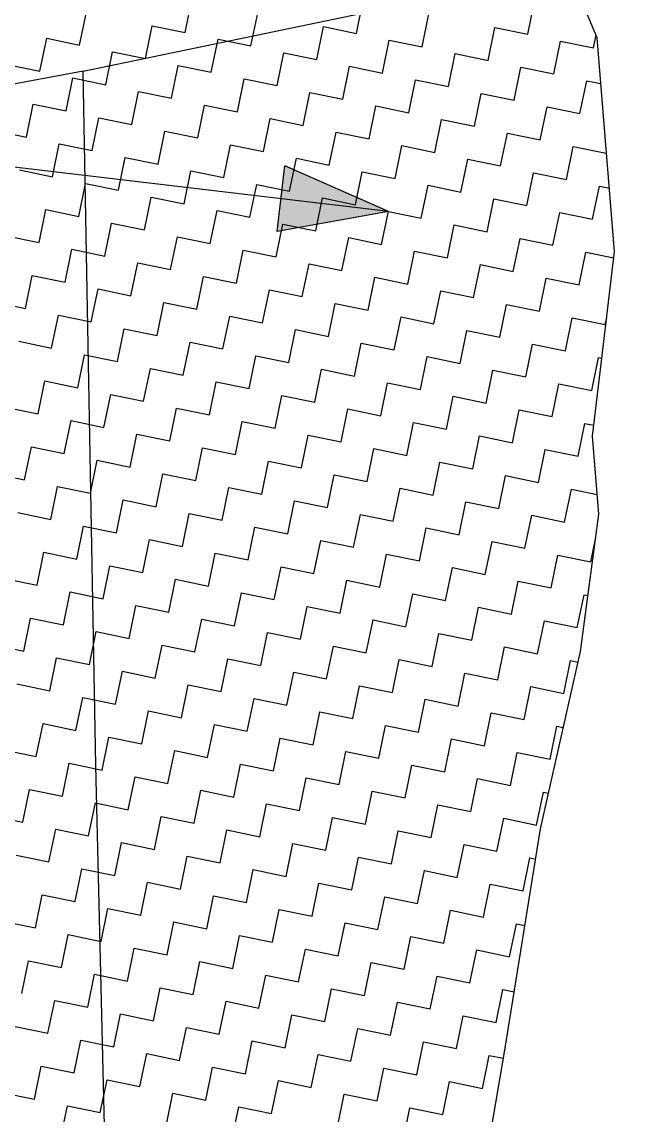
# Model space of a CAD drawing. Header units: metres. Extents: x 288063 to 291905, y 2022918 to 2025523.
# Drawn here: x 288922.6 to 288966, y 2023559.9 to 2023636.6 of the extents above; entities that cross this region are included whole.
import ezdxf

# ---------------------------------------------------------------- set-up
doc = ezdxf.new("R2010")
doc.units = ezdxf.units.M
doc.header["$MEASUREMENT"] = 0
doc.layers.add('POLY_HATCH', color=12, linetype='Continuous')
doc.layers.add('POLY_PARCEL', color=6, linetype='Continuous')

msp = doc.modelspace()

# ---------------------------------------------------------------- hatches: boundary and pattern name
h = msp.add_hatch(color=256)
h.paths.add_polyline_path([(288940.738, 2023624.158), (288940.465, 2023621.852), (288948.276, 2023623.266)])
h.paths.add_polyline_path([(288948.276, 2023623.266), (288941.011, 2023626.464), (288940.738, 2023624.158)])

# ---------------------------------------------------------------- linework, layer by layer
for points in [[(288948.276, 2023623.266), (288902.864, 2023628.642)], [(288940.465, 2023621.852), (288941.011, 2023626.464)], [(288948.276, 2023623.266), (288941.011, 2023626.464)], [(288948.276, 2023623.266), (288940.465, 2023621.852)]]:
    msp.add_lwpolyline(points)
at = {"layer": 'POLY_HATCH'}
for p, q in [((288962.928, 2023635.448), (288958.834, 2023645.049)), ((288964.129, 2023620.449), (288962.928, 2023635.448)), ((288963.225, 2023612.774), (288964.129, 2023620.449)), ((288962.594, 2023607.513), (288963.225, 2023612.774)), ((288963.04, 2023602.031), (288962.594, 2023607.513)), ((288961.738, 2023592.417), (288963.04, 2023602.031)), ((288958.954, 2023579.962), (288961.738, 2023592.417)), ((288956.412, 2023564.314), (288958.954, 2023579.962)), ((288952.336, 2023540.09), (288956.412, 2023564.314))]:
    msp.add_line(p, q, dxfattribs=at)
at = {"layer": 'POLY_HATCH', "linetype": 'Continuous'}
for p, q in [((288934.018, 2023635.817), (288934.492, 2023638.125)), ((288946.032, 2023635.754), (288946.506, 2023638.062)), ((288958.045, 2023635.69), (288958.52, 2023637.998)), ((288926.62, 2023634.933), (288927.094, 2023637.241)), ((288938.634, 2023634.869), (288939.108, 2023637.177)), ((288950.647, 2023634.805), (288951.122, 2023637.113)), ((288931.236, 2023633.984), (288931.71, 2023636.292)), ((288931.71, 2023636.292), (288934.018, 2023635.817)), ((288943.249, 2023633.92), (288943.724, 2023636.228)), ((288943.724, 2023636.228), (288946.032, 2023635.754)), ((288955.263, 2023633.856), (288955.738, 2023636.164)), ((288955.738, 2023636.164), (288958.045, 2023635.69)), ((288923.838, 2023633.099), (288924.312, 2023635.407)), ((288924.312, 2023635.407), (288926.62, 2023634.933)), ((288935.851, 2023633.035), (288936.326, 2023635.343)), ((288936.326, 2023635.343), (288938.634, 2023634.869)), ((288947.865, 2023632.971), (288948.34, 2023635.279)), ((288948.34, 2023635.279), (288950.647, 2023634.805)), ((288962.661, 2023634.741), (288962.846, 2023635.641)), ((288959.879, 2023632.908), (288960.353, 2023635.216)), ((288960.353, 2023635.216), (288962.661, 2023634.741)), ((288928.453, 2023632.15), (288928.928, 2023634.458)), ((288928.928, 2023634.458), (288931.236, 2023633.984)), ((288940.467, 2023632.087), (288940.942, 2023634.394)), ((288940.942, 2023634.394), (288943.249, 2023633.92)), ((288952.481, 2023632.023), (288952.955, 2023634.331)), ((288952.955, 2023634.331), (288955.263, 2023633.856)), ((288921.53, 2023633.573), (288923.838, 2023633.099)), ((288933.069, 2023631.202), (288933.543, 2023633.51)), ((288933.543, 2023633.51), (288935.851, 2023633.035)), ((288945.083, 2023631.138), (288945.557, 2023633.446)), ((288945.557, 2023633.446), (288947.865, 2023632.971)), ((288957.097, 2023631.074), (288957.571, 2023633.382)), ((288957.571, 2023633.382), (288959.879, 2023632.908)), ((288925.671, 2023630.317), (288926.145, 2023632.625)), ((288926.145, 2023632.625), (288928.453, 2023632.15)), ((288937.685, 2023630.253), (288938.159, 2023632.561)), ((288938.159, 2023632.561), (288940.467, 2023632.087)), ((288949.699, 2023630.189), (288950.173, 2023632.497)), ((288950.173, 2023632.497), (288952.481, 2023632.023)), ((288961.713, 2023630.125), (288962.187, 2023632.433)), ((288962.187, 2023632.433), (288963.186, 2023632.228)), ((288930.287, 2023629.368), (288930.761, 2023631.676)), ((288930.761, 2023631.676), (288933.069, 2023631.202)), ((288942.301, 2023629.304), (288942.775, 2023631.612)), ((288942.775, 2023631.612), (288945.083, 2023631.138)), ((288954.315, 2023629.241), (288954.789, 2023631.548)), ((288954.789, 2023631.548), (288957.097, 2023631.074)), ((288922.889, 2023628.483), (288923.363, 2023630.791)), ((288923.363, 2023630.791), (288925.671, 2023630.317)), ((288934.903, 2023628.419), (288935.377, 2023630.727)), ((288935.377, 2023630.727), (288937.685, 2023630.253)), ((288946.917, 2023628.356), (288947.391, 2023630.664)), ((288947.391, 2023630.664), (288949.699, 2023630.189)), ((288958.93, 2023628.292), (288959.405, 2023630.6)), ((288959.405, 2023630.6), (288961.713, 2023630.125)), ((288927.505, 2023627.535), (288927.979, 2023629.842)), ((288927.979, 2023629.842), (288930.287, 2023629.368)), ((288939.519, 2023627.471), (288939.993, 2023629.779)), ((288939.993, 2023629.779), (288942.301, 2023629.304)), ((288951.532, 2023627.407), (288952.007, 2023629.715)), ((288952.007, 2023629.715), (288954.315, 2023629.241)), ((288920.581, 2023628.958), (288922.889, 2023628.483)), ((288932.12, 2023626.586), (288932.595, 2023628.894)), ((288932.595, 2023628.894), (288934.903, 2023628.419)), ((288944.134, 2023626.522), (288944.609, 2023628.83)), ((288944.609, 2023628.83), (288946.917, 2023628.356)), ((288956.148, 2023626.458), (288956.622, 2023628.766)), ((288956.622, 2023628.766), (288958.93, 2023628.292)), ((288924.722, 2023625.701), (288925.197, 2023628.009)), ((288925.197, 2023628.009), (288927.505, 2023627.535)), ((288936.736, 2023625.637), (288937.211, 2023627.945)), ((288937.211, 2023627.945), (288939.519, 2023627.471)), ((288948.75, 2023625.573), (288949.224, 2023627.881)), ((288949.224, 2023627.881), (288951.532, 2023627.407)), ((288960.764, 2023625.51), (288961.238, 2023627.818)), ((288961.238, 2023627.818), (288963.546, 2023627.343)), ((288929.338, 2023624.752), (288929.813, 2023627.06)), ((288929.813, 2023627.06), (288932.12, 2023626.586)), ((288941.352, 2023624.689), (288941.826, 2023626.996)), ((288941.826, 2023626.996), (288944.134, 2023626.522)), ((288953.366, 2023624.625), (288953.84, 2023626.933)), ((288953.84, 2023626.933), (288956.148, 2023626.458)), ((288963.546, 2023627.343), (288963.568, 2023627.451)), ((288922.415, 2023626.175), (288924.722, 2023625.701)), ((288933.954, 2023623.804), (288934.428, 2023626.112)), ((288934.428, 2023626.112), (288936.736, 2023625.637)), ((288945.968, 2023623.74), (288946.442, 2023626.048)), ((288946.442, 2023626.048), (288948.75, 2023625.573)), ((288957.982, 2023623.676), (288958.456, 2023625.984)), ((288958.456, 2023625.984), (288960.764, 2023625.51)), ((288926.556, 2023622.919), (288927.03, 2023625.227)), ((288927.03, 2023625.227), (288929.338, 2023624.752)), ((288938.57, 2023622.855), (288939.044, 2023625.163)), ((288939.044, 2023625.163), (288941.352, 2023624.689)), ((288950.584, 2023622.791), (288951.058, 2023625.099)), ((288951.058, 2023625.099), (288953.366, 2023624.625)), ((288962.597, 2023622.727), (288963.072, 2023625.035)), ((288963.072, 2023625.035), (288963.773, 2023624.891)), ((288931.172, 2023621.97), (288931.646, 2023624.278)), ((288931.646, 2023624.278), (288933.954, 2023623.804)), ((288943.186, 2023621.906), (288943.66, 2023624.214)), ((288943.66, 2023624.214), (288945.968, 2023623.74)), ((288955.199, 2023621.843), (288955.674, 2023624.15)), ((288955.674, 2023624.15), (288957.982, 2023623.676)), ((288923.774, 2023621.085), (288924.248, 2023623.393)), ((288924.248, 2023623.393), (288926.556, 2023622.919)), ((288935.788, 2023621.021), (288936.262, 2023623.329)), ((288936.262, 2023623.329), (288938.57, 2023622.855)), ((288947.801, 2023620.958), (288948.276, 2023623.266)), ((288948.276, 2023623.266), (288950.584, 2023622.791)), ((288959.815, 2023620.894), (288960.29, 2023623.202)), ((288960.29, 2023623.202), (288962.597, 2023622.727)), ((288928.39, 2023620.137), (288928.864, 2023622.444)), ((288928.864, 2023622.444), (288931.172, 2023621.97)), ((288940.403, 2023620.073), (288940.878, 2023622.381)), ((288940.878, 2023622.381), (288943.186, 2023621.906)), ((288952.417, 2023620.009), (288952.892, 2023622.317)), ((288952.892, 2023622.317), (288955.199, 2023621.843)), ((288921.466, 2023621.56), (288923.774, 2023621.085)), ((288933.005, 2023619.188), (288933.48, 2023621.496)), ((288933.48, 2023621.496), (288935.788, 2023621.021)), ((288945.019, 2023619.124), (288945.494, 2023621.432)), ((288945.494, 2023621.432), (288947.801, 2023620.958)), ((288957.033, 2023619.06), (288957.507, 2023621.368)), ((288957.507, 2023621.368), (288959.815, 2023620.894)), ((288925.607, 2023618.303), (288926.082, 2023620.611)), ((288926.082, 2023620.611), (288928.39, 2023620.137)), ((288937.621, 2023618.239), (288938.095, 2023620.547)), ((288938.095, 2023620.547), (288940.403, 2023620.073)), ((288949.635, 2023618.175), (288950.109, 2023620.483)), ((288950.109, 2023620.483), (288952.417, 2023620.009)), ((288961.649, 2023618.112), (288962.123, 2023620.42)), ((288962.123, 2023620.42), (288964.078, 2023620.018)), ((288930.223, 2023617.354), (288930.697, 2023619.662)), ((288930.697, 2023619.662), (288933.005, 2023619.188)), ((288942.237, 2023617.291), (288942.711, 2023619.598)), ((288942.711, 2023619.598), (288945.019, 2023619.124)), ((288954.251, 2023617.227), (288954.725, 2023619.535)), ((288954.725, 2023619.535), (288957.033, 2023619.06)), ((288922.825, 2023616.469), (288923.299, 2023618.777)), ((288923.299, 2023618.777), (288925.607, 2023618.303)), ((288934.839, 2023616.406), (288935.313, 2023618.714)), ((288935.313, 2023618.714), (288937.621, 2023618.239)), ((288946.853, 2023616.342), (288947.327, 2023618.65)), ((288947.327, 2023618.65), (288949.635, 2023618.175)), ((288958.867, 2023616.278), (288959.341, 2023618.586)), ((288959.341, 2023618.586), (288961.649, 2023618.112)), ((288927.441, 2023615.521), (288927.915, 2023617.829)), ((288927.915, 2023617.829), (288930.223, 2023617.354)), ((288939.455, 2023615.457), (288939.929, 2023617.765)), ((288939.929, 2023617.765), (288942.237, 2023617.291)), ((288951.469, 2023615.393), (288951.943, 2023617.701)), ((288951.943, 2023617.701), (288954.251, 2023617.227)), ((288920.517, 2023616.944), (288922.825, 2023616.469)), ((288932.057, 2023614.572), (288932.531, 2023616.88)), ((288932.531, 2023616.88), (288934.839, 2023616.406)), ((288944.07, 2023614.508), (288944.545, 2023616.816)), ((288944.545, 2023616.816), (288946.853, 2023616.342)), ((288956.084, 2023614.445), (288956.559, 2023616.752)), ((288956.559, 2023616.752), (288958.867, 2023616.278)), ((288924.659, 2023613.687), (288925.133, 2023615.995)), ((288925.133, 2023615.995), (288927.441, 2023615.521)), ((288936.672, 2023613.623), (288937.147, 2023615.931)), ((288937.147, 2023615.931), (288939.455, 2023615.457)), ((288948.686, 2023613.56), (288949.161, 2023615.868)), ((288949.161, 2023615.868), (288951.469, 2023615.393)), ((288960.7, 2023613.496), (288961.174, 2023615.804)), ((288961.174, 2023615.804), (288963.482, 2023615.329)), ((288963.482, 2023615.329), (288963.585, 2023615.828)), ((288929.274, 2023612.739), (288929.749, 2023615.046)), ((288929.749, 2023615.046), (288932.057, 2023614.572)), ((288941.288, 2023612.675), (288941.763, 2023614.983)), ((288941.763, 2023614.983), (288944.07, 2023614.508)), ((288953.302, 2023612.611), (288953.776, 2023614.919)), ((288953.776, 2023614.919), (288956.084, 2023614.445)), ((288922.351, 2023614.162), (288924.659, 2023613.687)), ((288933.89, 2023611.79), (288934.365, 2023614.098)), ((288934.365, 2023614.098), (288936.672, 2023613.623)), ((288945.904, 2023611.726), (288946.378, 2023614.034)), ((288946.378, 2023614.034), (288948.686, 2023613.56)), ((288957.918, 2023611.662), (288958.392, 2023613.97)), ((288958.392, 2023613.97), (288960.7, 2023613.496)), ((288926.492, 2023610.905), (288926.967, 2023613.213)), ((288926.967, 2023613.213), (288929.274, 2023612.739)), ((288938.506, 2023610.841), (288938.98, 2023613.149)), ((288938.98, 2023613.149), (288941.288, 2023612.675)), ((288950.52, 2023610.777), (288950.994, 2023613.085)), ((288950.994, 2023613.085), (288953.302, 2023612.611)), ((288931.108, 2023609.956), (288931.582, 2023612.264)), ((288931.582, 2023612.264), (288933.89, 2023611.79)), ((288962.534, 2023610.714), (288963.008, 2023613.021)), ((288963.008, 2023613.021), (288963.249, 2023612.972)), ((288943.122, 2023609.893), (288943.596, 2023612.2)), ((288943.596, 2023612.2), (288945.904, 2023611.726)), ((288955.136, 2023609.829), (288955.61, 2023612.137)), ((288955.61, 2023612.137), (288957.918, 2023611.662)), ((288923.71, 2023609.071), (288924.184, 2023611.379)), ((288924.184, 2023611.379), (288926.492, 2023610.905)), ((288935.724, 2023609.008), (288936.198, 2023611.316)), ((288936.198, 2023611.316), (288938.506, 2023610.841)), ((288947.738, 2023608.944), (288948.212, 2023611.252)), ((288948.212, 2023611.252), (288950.52, 2023610.777)), ((288959.751, 2023608.88), (288960.226, 2023611.188)), ((288960.226, 2023611.188), (288962.534, 2023610.714)), ((288928.326, 2023608.123), (288928.8, 2023610.431)), ((288928.8, 2023610.431), (288931.108, 2023609.956)), ((288940.34, 2023608.059), (288940.814, 2023610.367)), ((288940.814, 2023610.367), (288943.122, 2023609.893)), ((288952.353, 2023607.995), (288952.828, 2023610.303)), ((288952.828, 2023610.303), (288955.136, 2023609.829)), ((288921.402, 2023609.546), (288923.71, 2023609.071)), ((288932.942, 2023607.174), (288933.416, 2023609.482)), ((288933.416, 2023609.482), (288935.724, 2023609.008)), ((288944.955, 2023607.11), (288945.43, 2023609.418)), ((288945.43, 2023609.418), (288947.738, 2023608.944)), ((288956.969, 2023607.046), (288957.444, 2023609.354)), ((288957.444, 2023609.354), (288959.751, 2023608.88)), ((288925.544, 2023606.289), (288926.018, 2023608.597)), ((288926.018, 2023608.597), (288928.326, 2023608.123)), ((288937.557, 2023606.225), (288938.032, 2023608.533)), ((288938.032, 2023608.533), (288940.34, 2023608.059)), ((288949.571, 2023606.162), (288950.045, 2023608.47)), ((288950.045, 2023608.47), (288952.353, 2023607.995)), ((288961.585, 2023606.098), (288962.059, 2023608.406)), ((288962.059, 2023608.406), (288962.685, 2023608.277)), ((288930.159, 2023605.341), (288930.634, 2023607.648)), ((288930.634, 2023607.648), (288932.942, 2023607.174)), ((288942.173, 2023605.277), (288942.647, 2023607.585)), ((288942.647, 2023607.585), (288944.955, 2023607.11)), ((288954.187, 2023605.213), (288954.661, 2023607.521)), ((288954.661, 2023607.521), (288956.969, 2023607.046)), ((288922.761, 2023604.456), (288923.236, 2023606.764)), ((288923.236, 2023606.764), (288925.544, 2023606.289)), ((288934.775, 2023604.392), (288935.249, 2023606.7)), ((288935.249, 2023606.7), (288937.557, 2023606.225)), ((288946.789, 2023604.328), (288947.263, 2023606.636)), ((288947.263, 2023606.636), (288949.571, 2023606.162)), ((288958.803, 2023604.264), (288959.277, 2023606.572)), ((288959.277, 2023606.572), (288961.585, 2023606.098)), ((288927.377, 2023603.507), (288927.851, 2023605.815)), ((288927.851, 2023605.815), (288930.159, 2023605.341)), ((288939.391, 2023603.443), (288939.865, 2023605.751)), ((288939.865, 2023605.751), (288942.173, 2023605.277)), ((288951.405, 2023603.379), (288951.879, 2023605.687)), ((288951.879, 2023605.687), (288954.187, 2023605.213)), ((288920.453, 2023604.93), (288922.761, 2023604.456)), ((288931.993, 2023602.558), (288932.467, 2023604.866)), ((288932.467, 2023604.866), (288934.775, 2023604.392)), ((288944.007, 2023602.495), (288944.481, 2023604.802)), ((288944.481, 2023604.802), (288946.789, 2023604.328)), ((288956.02, 2023602.431), (288956.495, 2023604.739)), ((288956.495, 2023604.739), (288958.803, 2023604.264)), ((288924.595, 2023601.673), (288925.069, 2023603.981)), ((288925.069, 2023603.981), (288927.377, 2023603.507)), ((288936.609, 2023601.61), (288937.083, 2023603.918)), ((288937.083, 2023603.918), (288939.391, 2023603.443)), ((288948.622, 2023601.546), (288949.097, 2023603.854)), ((288949.097, 2023603.854), (288951.405, 2023603.379)), ((288960.636, 2023601.482), (288961.111, 2023603.79)), ((288961.111, 2023603.79), (288962.927, 2023603.417)), ((288929.211, 2023600.725), (288929.685, 2023603.033)), ((288929.685, 2023603.033), (288931.993, 2023602.558)), ((288941.224, 2023600.661), (288941.699, 2023602.969)), ((288941.699, 2023602.969), (288944.007, 2023602.495)), ((288953.238, 2023600.597), (288953.713, 2023602.905)), ((288953.713, 2023602.905), (288956.02, 2023602.431)), ((288922.287, 2023602.148), (288924.595, 2023601.673)), ((288933.826, 2023599.776), (288934.301, 2023602.084)), ((288934.301, 2023602.084), (288936.609, 2023601.61)), ((288945.84, 2023599.712), (288946.315, 2023602.02)), ((288946.315, 2023602.02), (288948.622, 2023601.546)), ((288957.854, 2023599.648), (288958.328, 2023601.956)), ((288958.328, 2023601.956), (288960.636, 2023601.482)), ((288926.428, 2023598.891), (288926.903, 2023601.199)), ((288926.903, 2023601.199), (288929.211, 2023600.725)), ((288938.442, 2023598.827), (288938.917, 2023601.135)), ((288938.917, 2023601.135), (288941.224, 2023600.661)), ((288950.456, 2023598.764), (288950.93, 2023601.071)), ((288950.93, 2023601.071), (288953.238, 2023600.597)), ((288931.044, 2023597.943), (288931.519, 2023600.25)), ((288931.519, 2023600.25), (288933.826, 2023599.776)), ((288943.058, 2023597.879), (288943.532, 2023600.187)), ((288943.532, 2023600.187), (288945.84, 2023599.712)), ((288955.072, 2023597.815), (288955.546, 2023600.123)), ((288955.546, 2023600.123), (288957.854, 2023599.648)), ((288962.47, 2023598.7), (288962.819, 2023600.399)), ((288923.646, 2023597.058), (288924.121, 2023599.366)), ((288924.121, 2023599.366), (288926.428, 2023598.891)), ((288935.66, 2023596.994), (288936.134, 2023599.302)), ((288936.134, 2023599.302), (288938.442, 2023598.827)), ((288947.674, 2023596.93), (288948.148, 2023599.238)), ((288948.148, 2023599.238), (288950.456, 2023598.764)), ((288959.688, 2023596.866), (288960.162, 2023599.174)), ((288960.162, 2023599.174), (288962.47, 2023598.7)), ((288928.262, 2023596.109), (288928.736, 2023598.417)), ((288928.736, 2023598.417), (288931.044, 2023597.943)), ((288940.276, 2023596.045), (288940.75, 2023598.353)), ((288940.75, 2023598.353), (288943.058, 2023597.879)), ((288952.29, 2023595.981), (288952.764, 2023598.289)), ((288952.764, 2023598.289), (288955.072, 2023597.815)), ((288921.338, 2023597.532), (288923.646, 2023597.058)), ((288932.878, 2023595.16), (288933.352, 2023597.468)), ((288933.352, 2023597.468), (288935.66, 2023596.994)), ((288944.892, 2023595.096), (288945.366, 2023597.404)), ((288945.366, 2023597.404), (288947.674, 2023596.93)), ((288956.905, 2023595.033), (288957.38, 2023597.341)), ((288957.38, 2023597.341), (288959.688, 2023596.866)), ((288925.48, 2023594.275), (288925.954, 2023596.583)), ((288925.954, 2023596.583), (288928.262, 2023596.109)), ((288937.494, 2023594.212), (288937.968, 2023596.519)), ((288937.968, 2023596.519), (288940.276, 2023596.045)), ((288949.507, 2023594.148), (288949.982, 2023596.456)), ((288949.982, 2023596.456), (288952.29, 2023595.981)), ((288961.521, 2023594.084), (288961.995, 2023596.392)), ((288961.995, 2023596.392), (288962.269, 2023596.336)), ((288930.096, 2023593.327), (288930.57, 2023595.635)), ((288930.57, 2023595.635), (288932.878, 2023595.16)), ((288942.109, 2023593.263), (288942.584, 2023595.571)), ((288942.584, 2023595.571), (288944.892, 2023595.096)), ((288954.123, 2023593.199), (288954.597, 2023595.507)), ((288954.597, 2023595.507), (288956.905, 2023595.033)), ((288922.698, 2023592.442), (288923.172, 2023594.75)), ((288923.172, 2023594.75), (288925.48, 2023594.275)), ((288934.711, 2023592.378), (288935.186, 2023594.686)), ((288935.186, 2023594.686), (288937.494, 2023594.212)), ((288946.725, 2023592.314), (288947.199, 2023594.622)), ((288947.199, 2023594.622), (288949.507, 2023594.148)), ((288958.739, 2023592.25), (288959.213, 2023594.558)), ((288959.213, 2023594.558), (288961.521, 2023594.084)), ((288927.313, 2023591.493), (288927.788, 2023593.801)), ((288927.788, 2023593.801), (288930.096, 2023593.327)), ((288939.327, 2023591.429), (288939.801, 2023593.737)), ((288939.801, 2023593.737), (288942.109, 2023593.263)), ((288951.341, 2023591.366), (288951.815, 2023593.673)), ((288951.815, 2023593.673), (288954.123, 2023593.199)), ((288920.39, 2023592.916), (288922.698, 2023592.442)), ((288931.929, 2023590.544), (288932.403, 2023592.852)), ((288932.403, 2023592.852), (288934.711, 2023592.378)), ((288943.943, 2023590.481), (288944.417, 2023592.789)), ((288944.417, 2023592.789), (288946.725, 2023592.314)), ((288955.957, 2023590.417), (288956.431, 2023592.725)), ((288956.431, 2023592.725), (288958.739, 2023592.25)), ((288924.531, 2023589.66), (288925.005, 2023591.968)), ((288925.005, 2023591.968), (288927.313, 2023591.493)), ((288936.545, 2023589.596), (288937.019, 2023591.904)), ((288937.019, 2023591.904), (288939.327, 2023591.429)), ((288948.559, 2023589.532), (288949.033, 2023591.84)), ((288949.033, 2023591.84), (288951.341, 2023591.366)), ((288960.572, 2023589.468), (288961.047, 2023591.776)), ((288961.047, 2023591.776), (288961.571, 2023591.668)), ((288929.147, 2023588.711), (288929.621, 2023591.019)), ((288929.621, 2023591.019), (288931.929, 2023590.544)), ((288941.161, 2023588.647), (288941.635, 2023590.955)), ((288941.635, 2023590.955), (288943.943, 2023590.481)), ((288953.174, 2023588.583), (288953.649, 2023590.891)), ((288953.649, 2023590.891), (288955.957, 2023590.417)), ((288922.223, 2023590.134), (288924.531, 2023589.66)), ((288933.763, 2023587.762), (288934.237, 2023590.07)), ((288934.237, 2023590.07), (288936.545, 2023589.596)), ((288945.776, 2023587.698), (288946.251, 2023590.006)), ((288946.251, 2023590.006), (288948.559, 2023589.532)), ((288957.79, 2023587.635), (288958.265, 2023589.943)), ((288958.265, 2023589.943), (288960.572, 2023589.468)), ((288926.365, 2023586.877), (288926.839, 2023589.185)), ((288926.839, 2023589.185), (288929.147, 2023588.711)), ((288938.378, 2023586.814), (288938.853, 2023589.121)), ((288938.853, 2023589.121), (288941.161, 2023588.647)), ((288950.392, 2023586.75), (288950.867, 2023589.058)), ((288950.867, 2023589.058), (288953.174, 2023588.583)), ((288930.98, 2023585.929), (288931.455, 2023588.237)), ((288931.455, 2023588.237), (288933.763, 2023587.762)), ((288942.994, 2023585.865), (288943.469, 2023588.173)), ((288943.469, 2023588.173), (288945.776, 2023587.698)), ((288955.008, 2023585.801), (288955.482, 2023588.109)), ((288955.482, 2023588.109), (288957.79, 2023587.635)), ((288923.582, 2023585.044), (288924.057, 2023587.352)), ((288924.057, 2023587.352), (288926.365, 2023586.877)), ((288935.596, 2023584.98), (288936.071, 2023587.288)), ((288936.071, 2023587.288), (288938.378, 2023586.814)), ((288947.61, 2023584.916), (288948.084, 2023587.224)), ((288948.084, 2023587.224), (288950.392, 2023586.75)), ((288959.624, 2023584.852), (288960.098, 2023587.16)), ((288960.098, 2023587.16), (288960.543, 2023587.069)), ((288928.198, 2023584.095), (288928.673, 2023586.403)), ((288928.673, 2023586.403), (288930.98, 2023585.929)), ((288940.212, 2023584.031), (288940.686, 2023586.339)), ((288940.686, 2023586.339), (288942.994, 2023585.865)), ((288952.226, 2023583.968), (288952.7, 2023586.275)), ((288952.7, 2023586.275), (288955.008, 2023585.801)), ((288921.274, 2023585.518), (288923.582, 2023585.044)), ((288932.814, 2023583.146), (288933.288, 2023585.454)), ((288933.288, 2023585.454), (288935.596, 2023584.98)), ((288944.828, 2023583.083), (288945.302, 2023585.391)), ((288945.302, 2023585.391), (288947.61, 2023584.916)), ((288956.842, 2023583.019), (288957.316, 2023585.327)), ((288957.316, 2023585.327), (288959.624, 2023584.852)), ((288925.416, 2023582.262), (288925.89, 2023584.569)), ((288925.89, 2023584.569), (288928.198, 2023584.095)), ((288937.43, 2023582.198), (288937.904, 2023584.506)), ((288937.904, 2023584.506), (288940.212, 2023584.031)), ((288949.444, 2023582.134), (288949.918, 2023584.442)), ((288949.918, 2023584.442), (288952.226, 2023583.968)), ((288930.032, 2023581.313), (288930.506, 2023583.621)), ((288930.506, 2023583.621), (288932.814, 2023583.146)), ((288942.046, 2023581.249), (288942.52, 2023583.557)), ((288942.52, 2023583.557), (288944.828, 2023583.083)), ((288954.059, 2023581.185), (288954.534, 2023583.493)), ((288954.534, 2023583.493), (288956.842, 2023583.019)), ((288922.634, 2023580.428), (288923.108, 2023582.736)), ((288923.108, 2023582.736), (288925.416, 2023582.262)), ((288934.648, 2023580.364), (288935.122, 2023582.672)), ((288935.122, 2023582.672), (288937.43, 2023582.198)), ((288946.661, 2023580.3), (288947.136, 2023582.608)), ((288947.136, 2023582.608), (288949.444, 2023582.134)), ((288958.675, 2023580.237), (288959.149, 2023582.545)), ((288959.149, 2023582.545), (288959.514, 2023582.47)), ((288927.249, 2023579.479), (288927.724, 2023581.787)), ((288927.724, 2023581.787), (288930.032, 2023581.313)), ((288939.263, 2023579.416), (288939.738, 2023581.723)), ((288939.738, 2023581.723), (288942.046, 2023581.249)), ((288951.277, 2023579.352), (288951.751, 2023581.66)), ((288951.751, 2023581.66), (288954.059, 2023581.185)), ((288920.326, 2023580.902), (288922.634, 2023580.428)), ((288931.865, 2023578.531), (288932.34, 2023580.839)), ((288932.34, 2023580.839), (288934.648, 2023580.364)), ((288943.879, 2023578.467), (288944.353, 2023580.775)), ((288944.353, 2023580.775), (288946.661, 2023580.3)), ((288955.893, 2023578.403), (288956.367, 2023580.711)), ((288956.367, 2023580.711), (288958.675, 2023580.237)), ((288924.467, 2023577.646), (288924.942, 2023579.954)), ((288924.942, 2023579.954), (288927.249, 2023579.479)), ((288936.481, 2023577.582), (288936.955, 2023579.89)), ((288936.955, 2023579.89), (288939.263, 2023579.416)), ((288948.495, 2023577.518), (288948.969, 2023579.826)), ((288948.969, 2023579.826), (288951.277, 2023579.352)), ((288929.083, 2023576.697), (288929.557, 2023579.005)), ((288929.557, 2023579.005), (288931.865, 2023578.531)), ((288941.097, 2023576.633), (288941.571, 2023578.941)), ((288941.571, 2023578.941), (288943.879, 2023578.467)), ((288953.111, 2023576.57), (288953.585, 2023578.877)), ((288953.585, 2023578.877), (288955.893, 2023578.403)), ((288922.159, 2023578.12), (288924.467, 2023577.646)), ((288933.699, 2023575.748), (288934.173, 2023578.056)), ((288934.173, 2023578.056), (288936.481, 2023577.582)), ((288945.713, 2023575.685), (288946.187, 2023577.993)), ((288946.187, 2023577.993), (288948.495, 2023577.518)), ((288957.726, 2023575.621), (288958.201, 2023577.929)), ((288958.201, 2023577.929), (288958.61, 2023577.845)), ((288926.301, 2023574.864), (288926.775, 2023577.171)), ((288926.775, 2023577.171), (288929.083, 2023576.697)), ((288938.315, 2023574.8), (288938.789, 2023577.108)), ((288938.789, 2023577.108), (288941.097, 2023576.633)), ((288950.328, 2023574.736), (288950.803, 2023577.044)), ((288950.803, 2023577.044), (288953.111, 2023576.57)), ((288930.917, 2023573.915), (288931.391, 2023576.223)), ((288931.391, 2023576.223), (288933.699, 2023575.748)), ((288942.93, 2023573.851), (288943.405, 2023576.159)), ((288943.405, 2023576.159), (288945.713, 2023575.685)), ((288954.944, 2023573.787), (288955.419, 2023576.095)), ((288955.419, 2023576.095), (288957.726, 2023575.621)), ((288923.519, 2023573.03), (288923.993, 2023575.338)), ((288923.993, 2023575.338), (288926.301, 2023574.864)), ((288935.532, 2023572.966), (288936.007, 2023575.274)), ((288936.007, 2023575.274), (288938.315, 2023574.8)), ((288947.546, 2023572.902), (288948.021, 2023575.21)), ((288948.021, 2023575.21), (288950.328, 2023574.736)), ((288928.134, 2023572.081), (288928.609, 2023574.389)), ((288928.609, 2023574.389), (288930.917, 2023573.915)), ((288940.148, 2023572.018), (288940.623, 2023574.325)), ((288940.623, 2023574.325), (288942.93, 2023573.851)), ((288952.162, 2023571.954), (288952.636, 2023574.262)), ((288952.636, 2023574.262), (288954.944, 2023573.787)), ((288921.211, 2023573.504), (288923.519, 2023573.03)), ((288932.75, 2023571.133), (288933.224, 2023573.441)), ((288933.224, 2023573.441), (288935.532, 2023572.966)), ((288944.764, 2023571.069), (288945.238, 2023573.377)), ((288945.238, 2023573.377), (288947.546, 2023572.902)), ((288956.778, 2023571.005), (288957.252, 2023573.313)), ((288957.252, 2023573.313), (288957.854, 2023573.189)), ((288925.352, 2023570.248), (288925.826, 2023572.556)), ((288925.826, 2023572.556), (288928.134, 2023572.081)), ((288937.366, 2023570.184), (288937.84, 2023572.492)), ((288937.84, 2023572.492), (288940.148, 2023572.018)), ((288949.38, 2023570.12), (288949.854, 2023572.428)), ((288949.854, 2023572.428), (288952.162, 2023571.954)), ((288929.968, 2023569.299), (288930.442, 2023571.607)), ((288930.442, 2023571.607), (288932.75, 2023571.133)), ((288941.982, 2023569.235), (288942.456, 2023571.543)), ((288942.456, 2023571.543), (288944.764, 2023571.069)), ((288953.996, 2023569.172), (288954.47, 2023571.479)), ((288954.47, 2023571.479), (288956.778, 2023571.005)), ((288922.57, 2023568.414), (288923.044, 2023570.722)), ((288923.044, 2023570.722), (288925.352, 2023570.248)), ((288934.584, 2023568.35), (288935.058, 2023570.658)), ((288935.058, 2023570.658), (288937.366, 2023570.184)), ((288946.598, 2023568.287), (288947.072, 2023570.595)), ((288947.072, 2023570.595), (288949.38, 2023570.12)), ((288927.186, 2023567.466), (288927.66, 2023569.773)), ((288927.66, 2023569.773), (288929.968, 2023569.299)), ((288939.199, 2023567.402), (288939.674, 2023569.71)), ((288939.674, 2023569.71), (288941.982, 2023569.235)), ((288951.213, 2023567.338), (288951.688, 2023569.646)), ((288951.688, 2023569.646), (288953.996, 2023569.172)), ((288931.801, 2023566.517), (288932.276, 2023568.825)), ((288932.276, 2023568.825), (288934.584, 2023568.35)), ((288943.815, 2023566.453), (288944.29, 2023568.761)), ((288944.29, 2023568.761), (288946.598, 2023568.287)), ((288955.829, 2023566.389), (288956.303, 2023568.697)), ((288956.303, 2023568.697), (288957.097, 2023568.534)), ((288924.403, 2023565.632), (288924.878, 2023567.94)), ((288924.878, 2023567.94), (288927.186, 2023567.466)), ((288936.417, 2023565.568), (288936.892, 2023567.876)), ((288936.892, 2023567.876), (288939.199, 2023567.402)), ((288948.431, 2023565.504), (288948.905, 2023567.812)), ((288948.905, 2023567.812), (288951.213, 2023567.338)), ((288929.019, 2023564.683), (288929.494, 2023566.991)), ((288929.494, 2023566.991), (288931.801, 2023566.517)), ((288941.033, 2023564.62), (288941.507, 2023566.927)), ((288941.507, 2023566.927), (288943.815, 2023566.453)), ((288953.047, 2023564.556), (288953.521, 2023566.864)), ((288953.521, 2023566.864), (288955.829, 2023566.389)), ((288922.096, 2023566.106), (288924.403, 2023565.632)), ((288933.635, 2023563.735), (288934.109, 2023566.043)), ((288934.109, 2023566.043), (288936.417, 2023565.568)), ((288945.649, 2023563.671), (288946.123, 2023565.979)), ((288946.123, 2023565.979), (288948.431, 2023565.504)), ((288926.237, 2023562.85), (288926.711, 2023565.158)), ((288926.711, 2023565.158), (288929.019, 2023564.683)), ((288938.251, 2023562.786), (288938.725, 2023565.094)), ((288938.725, 2023565.094), (288941.033, 2023564.62)), ((288950.265, 2023562.722), (288950.739, 2023565.03)), ((288950.739, 2023565.03), (288953.047, 2023564.556)), ((288930.853, 2023561.901), (288931.327, 2023564.209)), ((288931.327, 2023564.209), (288933.635, 2023563.735)), ((288942.867, 2023561.837), (288943.341, 2023564.145)), ((288943.341, 2023564.145), (288945.649, 2023563.671)), ((288954.88, 2023561.773), (288955.355, 2023564.081)), ((288955.355, 2023564.081), (288956.339, 2023563.879)), ((288923.455, 2023561.016), (288923.929, 2023563.324)), ((288923.929, 2023563.324), (288926.237, 2023562.85)), ((288935.469, 2023560.952), (288935.943, 2023563.26)), ((288935.943, 2023563.26), (288938.251, 2023562.786)), ((288947.482, 2023560.889), (288947.957, 2023563.197)), ((288947.957, 2023563.197), (288950.265, 2023562.722)), ((288928.071, 2023560.068), (288928.545, 2023562.375)), ((288928.545, 2023562.375), (288930.853, 2023561.901)), ((288940.084, 2023560.004), (288940.559, 2023562.312)), ((288940.559, 2023562.312), (288942.867, 2023561.837)), ((288952.098, 2023559.94), (288952.573, 2023562.248)), ((288952.573, 2023562.248), (288954.88, 2023561.773)), ((288921.147, 2023561.491), (288923.455, 2023561.016)), ((288932.686, 2023559.119), (288933.161, 2023561.427)), ((288933.161, 2023561.427), (288935.469, 2023560.952)), ((288944.7, 2023559.055), (288945.174, 2023561.363)), ((288945.174, 2023561.363), (288947.482, 2023560.889)), ((288925.288, 2023558.234), (288925.763, 2023560.542)), ((288925.763, 2023560.542), (288928.071, 2023560.068)), ((288937.302, 2023558.17), (288937.776, 2023560.478)), ((288937.776, 2023560.478), (288940.084, 2023560.004)), ((288949.316, 2023558.106), (288949.79, 2023560.414)), ((288949.79, 2023560.414), (288952.098, 2023559.94))]:
    msp.add_line(p, q, dxfattribs=at)
at = {"layer": 'POLY_PARCEL'}
for p, q in [((288926.862, 2023633.098), (288991.266, 2023646.51)), ((288926.862, 2023633.098), (288908.106, 2023629.632)), ((288927.763, 2023584.407), (288926.862, 2023633.098)), ((288929.689, 2023502.469), (288927.763, 2023584.407))]:
    msp.add_line(p, q, dxfattribs=at)

doc.saveas('drawing.dxf')
